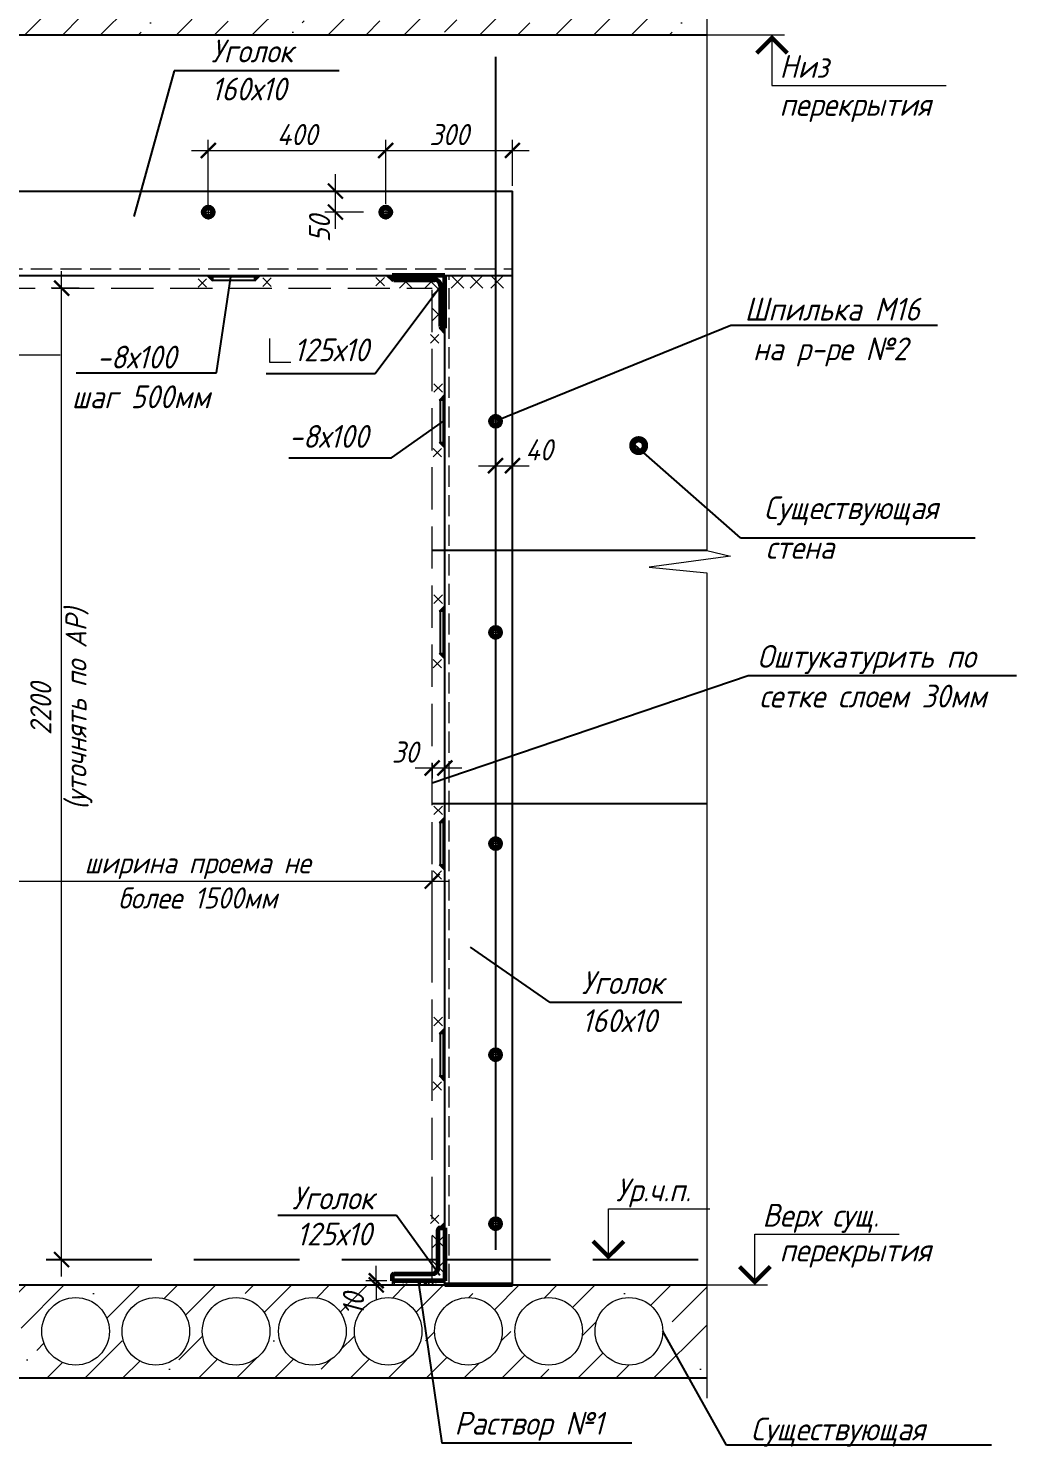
# Model space of a CAD drawing. Header units: millimetres. Extents: x 2058191 to 2089933, y 116142 to 208453.
# Drawn here: x 2072540 to 2074880, y 165682 to 169040 of the extents above; entities that cross this region are included whole.
import ezdxf
from ezdxf.enums import TextEntityAlignment as Align

# ---------------------------------------------------------------- set-up
doc = ezdxf.new("R2010")
doc.units = ezdxf.units.MM
for name, pattern in [('GOST2.303 4', [7, 5, -2, 0]), ('ГОСТ 2.303 4', [7, 5, -2, 0]), ('осеваяX2', [4, 2.5, -0.5, 0.5, -0.5])]:
    doc.linetypes.add(name, pattern=pattern)
doc.layers.get('Defpoints').update_dxf_attribs({"color": 255})
for name, color, linetype, lineweight in [('1Стены', 252, 'Continuous', 25), ('монолит', 176, 'Continuous', 50), ('Оси', 165, 'осеваяX2', 13), ('Размер', 7, 'Continuous', 13), ('сварка', 156, 'Continuous', 9), ('штрих', 8, 'Continuous', 5), ('штриховка кирпич', 42, 'Continuous', 5)]:
    doc.layers.add(name, color=color, linetype=linetype, lineweight=lineweight)
doc.layers.add('CS_UNPLOTTED', color=254, linetype='Continuous', plot=False)
doc.layers.add('металл', color=124, linetype='Continuous')
doc.layers.add('Текст', color=7, linetype='Continuous')
doc.styles.add('GOST 2.304_new', font='isocpeur.ttf', dxfattribs={"width": 0.9, "oblique": 15})
doc.dimstyles.new('SPDS', dxfattribs={"dimscale": 25, "dimtxt": 2.5, "dimasz": 1.77, "dimexe": 1.25, "dimexo": 0.625, "dimtad": 1, "dimdec": 0, "dimrnd": 0.001, "dimtxsty": 'GOST 2.304_new', "dimblk": 'ARCHTICK', "dimcen": 2.5, "dimdle": 2, "dimclrt": 256, "dimazin": 2, "dimtfac": 0.75, "dimtdec": 0, "dimtmove": 1, "dimatfit": 3, "dimfxl": 0, "dimtolj": 1, "dimlwd": 9, "dimlwe": 9, "dimarcsym": 0})
doc.dimstyles.new('SPDS 1_20', dxfattribs={"dimscale": 20, "dimtxt": 2.5, "dimasz": 1.77, "dimexe": 1.25, "dimexo": 0.625, "dimtad": 1, "dimdec": 0, "dimrnd": 0.001, "dimtxsty": 'GOST 2.304_new', "dimblk": 'ARCHTICK', "dimcen": 2.5, "dimdle": 2, "dimclrt": 256, "dimadec": 0, "dimazin": 2, "dimtfac": 0.75, "dimtdec": 0, "dimtmove": 1, "dimatfit": 3, "dimfxl": 0, "dimtolj": 1, "dimlwd": 9, "dimlwe": 9, "dimarcsym": 0})
pattern_1 = [(45, (2011718.77, 166942.45), (-89.80256, 89.80256), []), (45, (2011808.57, 166942.45), (-89.80256, 89.80256), [158.75, -31.75, 0, -31.75])]

# ---------------------------------------------------------------- blocks, each defined once
blk = doc.blocks.new('_ArchTick')
at = {"color": 0, "linetype": 'ByBlock', "const_width": 0.15}
blk.add_lwpolyline([(-0.5, -0.5), (0.5, 0.5)], dxfattribs=at)
blk = doc.blocks.new('*D97')
at = {"color": 0, "lineweight": 9, "ltscale": 20, "transparency": 16777216}
for p, q in [((2073496.4, 167299.8), (2073496.4, 167263.7)), ((2073526.4, 167299.8), (2073526.4, 167263.7)), ((2073456.4, 167288.7), (2073566.4, 167288.7))]:
    blk.add_line(p, q, dxfattribs=at)
at = {"layer": 'Defpoints', "color": 0, "lineweight": 20, "ltscale": 20, "transparency": 16777216}
for p in [(2073496.4, 167312.3), (2073526.4, 167312.3), (2073526.4, 167288.7)]:
    blk.add_point(p, dxfattribs=at)
at = {"color": 0, "lineweight": 9, "ltscale": 20, "transparency": 16777216, "xscale": 35.4, "yscale": 35.4, "zscale": 35.4, "rotation": 180}
blk.add_blockref('_ArchTick', (2073496.4, 167288.7), dxfattribs=at)
at = {"color": 0, "lineweight": 9, "ltscale": 20, "transparency": 16777216, "xscale": 35.4, "yscale": 35.4, "zscale": 35.4}
blk.add_blockref('_ArchTick', (2073526.4, 167288.7), dxfattribs=at)
at = {"ltscale": 20, "transparency": 16777216, "insert": (2073432.1, 167326.2), "char_height": 50, "attachment_point": 5, "style": 'GOST 2.304_new'}
blk.add_mtext('\\A1;30', dxfattribs=at)
blk = doc.blocks.new('свар')
at = {"layer": 'сварка', "color": 0, "linetype": 'Continuous', "ltscale": 10}
for p, q in [((10, 10), (-10, -10)), ((-10, 10), (10, -10))]:
    blk.add_line(p, q, dxfattribs=at)
blk = doc.blocks.new('*D86')
at = {"layer": 'Defpoints', "color": 0, "lineweight": 20, "ltscale": 20, "transparency": 16777216}
for p in [(2073646.4, 168092.6), (2073686.4, 168094.8), (2073686.4, 168004.3)]:
    blk.add_point(p, dxfattribs=at)
at = {"layer": 'Размер', "color": 0, "lineweight": 9, "ltscale": 20, "transparency": 16777216}
for p, q in [((2073646.4, 168080.1), (2073646.4, 167979.3)), ((2073686.4, 168082.3), (2073686.4, 167979.3)), ((2073606.4, 168004.3), (2073726.4, 168004.3))]:
    blk.add_line(p, q, dxfattribs=at)
at = {"layer": 'Размер', "color": 0, "lineweight": 9, "ltscale": 20, "transparency": 16777216, "xscale": 35.4, "yscale": 35.4, "zscale": 35.4, "rotation": 180}
blk.add_blockref('_ArchTick', (2073646.4, 168004.3), dxfattribs=at)
at = {"layer": 'Размер', "color": 0, "lineweight": 9, "ltscale": 20, "transparency": 16777216, "xscale": 35.4, "yscale": 35.4, "zscale": 35.4}
blk.add_blockref('_ArchTick', (2073686.4, 168004.3), dxfattribs=at)
at = {"layer": 'Размер', "ltscale": 20, "transparency": 16777216, "insert": (2073749.3, 168041.8), "char_height": 50, "attachment_point": 5, "style": 'GOST 2.304_new'}
blk.add_mtext('\\A1;40', dxfattribs=at)
blk = doc.blocks.new('м16')
at = {"layer": 'металл', "lineweight": 30, "ltscale": 20}
for p, q in [((-11, 6.4), (0, 12.7)), ((-11, -6.4), (-11, 6.4)), ((0, 12.7), (11, 6.4)), ((11, 6.4), (11, -6.4)), ((0, -12.7), (-11, -6.4)), ((11, -6.4), (0, -12.7))]:
    blk.add_line(p, q, dxfattribs=at)
blk.add_circle((0, 0), 15, dxfattribs=at)
for radius, start, end in [(10.4, 0, 180), (10.4, 180, 0), (6.92, 0, 180), (6.92, 180, 0)]:
    blk.add_arc((0, 0), radius, start, end, dxfattribs=at)
at = {"layer": 'металл', "linetype": 'Continuous', "lineweight": 25, "ltscale": 20}
blk.add_arc((0, 0), 8, 255, 165, dxfattribs=at)
at = {"layer": 'Оси', "ltscale": 20}
for p, q in [((17, 0), (-17.3, 0)), ((0, 17.3), (0, -17.3))]:
    blk.add_line(p, q, dxfattribs=at)
blk = doc.blocks.new('*D100')
at = {"color": 0, "lineweight": 9, "ltscale": 20, "transparency": 16777216}
for p, q in [((2073364, 166074.6), (2073364, 166110)), ((2073388.9, 166074.6), (2073339, 166074.6)), ((2073388.9, 166064.6), (2073339, 166064.6)), ((2073364, 166074.6), (2073364, 166064.6)), ((2073364, 166064.6), (2073364, 166029.2))]:
    blk.add_line(p, q, dxfattribs=at)
at = {"layer": 'Defpoints', "color": 0, "lineweight": 20, "ltscale": 20, "transparency": 16777216}
for p in [(2073364, 166064.6), (2073401.4, 166074.6), (2073401.4, 166064.6)]:
    blk.add_point(p, dxfattribs=at)
at = {"color": 0, "lineweight": 9, "ltscale": 20, "transparency": 16777216, "xscale": 35.4, "yscale": 35.4, "zscale": 35.4}
for p, rotation in [((2073364, 166074.6), 270), ((2073364, 166064.6), 90)]:
    blk.add_blockref('_ArchTick', p, dxfattribs=dict(at, rotation=rotation))
at = {"ltscale": 20, "transparency": 16777216, "insert": (2073310.1, 166018.9), "char_height": 50, "attachment_point": 5, "rotation": 90, "style": 'GOST 2.304_new'}
blk.add_mtext('\\A1;10', dxfattribs=at)
blk = doc.blocks.new('*D104')
at = {"color": 0, "lineweight": 9, "ltscale": 20, "transparency": 16777216}
for p, q in [((2072966.4, 168617.1), (2072966.4, 168775.7)), ((2073386.3, 168624), (2073386.3, 168775.7)), ((2072926.4, 168750.7), (2073426.3, 168750.7))]:
    blk.add_line(p, q, dxfattribs=at)
at = {"layer": 'Defpoints', "color": 0, "lineweight": 20, "ltscale": 20, "transparency": 16777216}
for p in [(2073386.3, 168750.7), (2072966.4, 168604.6), (2073386.3, 168611.5)]:
    blk.add_point(p, dxfattribs=at)
at = {"color": 0, "lineweight": 9, "ltscale": 20, "transparency": 16777216, "xscale": 35.4, "yscale": 35.4, "zscale": 35.4, "rotation": 180}
blk.add_blockref('_ArchTick', (2072966.4, 168750.7), dxfattribs=at)
at = {"color": 0, "lineweight": 9, "ltscale": 20, "transparency": 16777216, "xscale": 35.4, "yscale": 35.4, "zscale": 35.4}
blk.add_blockref('_ArchTick', (2073386.3, 168750.7), dxfattribs=at)
at = {"ltscale": 20, "transparency": 16777216, "insert": (2073176.4, 168788.2), "char_height": 50, "attachment_point": 5, "style": 'GOST 2.304_new'}
blk.add_mtext('\\A1;400', dxfattribs=at)
blk = doc.blocks.new('*D105')
at = {"color": 0, "lineweight": 9, "ltscale": 20, "transparency": 16777216}
for p, q in [((2073386.3, 168624), (2073386.3, 168775.7)), ((2073686.4, 168667.1), (2073686.4, 168775.7)), ((2073346.3, 168750.7), (2073726.4, 168750.7))]:
    blk.add_line(p, q, dxfattribs=at)
at = {"layer": 'Defpoints', "color": 0, "lineweight": 20, "ltscale": 20, "transparency": 16777216}
for p in [(2073686.4, 168750.7), (2073686.4, 168654.6), (2073386.3, 168611.5)]:
    blk.add_point(p, dxfattribs=at)
at = {"color": 0, "lineweight": 9, "ltscale": 20, "transparency": 16777216, "xscale": 35.4, "yscale": 35.4, "zscale": 35.4, "rotation": 180}
blk.add_blockref('_ArchTick', (2073386.3, 168750.7), dxfattribs=at)
at = {"color": 0, "lineweight": 9, "ltscale": 20, "transparency": 16777216, "xscale": 35.4, "yscale": 35.4, "zscale": 35.4}
blk.add_blockref('_ArchTick', (2073686.4, 168750.7), dxfattribs=at)
at = {"ltscale": 20, "transparency": 16777216, "insert": (2073536.4, 168788.2), "char_height": 50, "attachment_point": 5, "style": 'GOST 2.304_new'}
blk.add_mtext('\\A1;300', dxfattribs=at)
blk = doc.blocks.new('*D106')
at = {"color": 0, "lineweight": 9, "ltscale": 20, "transparency": 16777216}
for p, q in [((2071896.4, 166821.9), (2071896.4, 167045.5)), ((2073496.4, 166821.9), (2073496.4, 167045.5)), ((2071856.4, 167020.5), (2073536.4, 167020.5))]:
    blk.add_line(p, q, dxfattribs=at)
at = {"layer": 'Defpoints', "color": 0, "lineweight": 20, "ltscale": 20, "transparency": 16777216}
for p in [(2073496.4, 167020.5), (2071896.4, 166809.4), (2073496.4, 166809.4)]:
    blk.add_point(p, dxfattribs=at)
at = {"color": 0, "lineweight": 9, "ltscale": 20, "transparency": 16777216, "xscale": 35.4, "yscale": 35.4, "zscale": 35.4, "rotation": 180}
blk.add_blockref('_ArchTick', (2071896.4, 167020.5), dxfattribs=at)
at = {"color": 0, "lineweight": 9, "ltscale": 20, "transparency": 16777216, "xscale": 35.4, "yscale": 35.4, "zscale": 35.4}
blk.add_blockref('_ArchTick', (2073496.4, 167020.5), dxfattribs=at)
at = {"ltscale": 20, "transparency": 16777216, "insert": (2072941, 167022.5), "char_height": 50, "width": 621.408, "attachment_point": 5, "style": 'GOST 2.304_new'}
blk.add_mtext('\\A1;ширина проема не более 1500мм', dxfattribs=at)
blk = doc.blocks.new('*D107')
at = {"layer": 'Defpoints', "color": 0, "lineweight": 20, "ltscale": 20, "transparency": 16777216}
for p in [(2072619.1, 168424.6), (2072673, 168424.6), (2072673, 166124.6)]:
    blk.add_point(p, dxfattribs=at)
at = {"layer": 'Размер', "color": 0, "lineweight": 9, "ltscale": 20, "transparency": 16777216}
for p, q in [((2072619.1, 166084.6), (2072619.1, 168464.6)), ((2072660.5, 168424.6), (2072594.1, 168424.6)), ((2072660.5, 166124.6), (2072594.1, 166124.6))]:
    blk.add_line(p, q, dxfattribs=at)
at = {"layer": 'Размер', "color": 0, "lineweight": 9, "ltscale": 20, "transparency": 16777216, "xscale": 35.4, "yscale": 35.4, "zscale": 35.4}
for p, rotation in [((2072619.1, 168424.6), 90), ((2072619.1, 166124.6), 270)]:
    blk.add_blockref('_ArchTick', p, dxfattribs=dict(at, rotation=rotation))
at = {"layer": 'Размер', "ltscale": 20, "transparency": 16777216, "insert": (2072618.3, 167428.2), "char_height": 50, "width": 670.583, "attachment_point": 5, "rotation": 90, "style": 'GOST 2.304_new'}
blk.add_mtext('\\A1;2200 \\P(уточнять по АР)', dxfattribs=at)
blk = doc.blocks.new('*D168')
at = {"layer": 'Defpoints', "color": 0, "lineweight": 20, "ltscale": 100, "transparency": 16777216}
for p in [(2073267.3, 168654.6), (2073346.3, 168654.6), (2073346.3, 168604.9)]:
    blk.add_point(p, dxfattribs=at)
at = {"layer": 'Размер', "color": 0, "lineweight": 9, "ltscale": 100, "transparency": 16777216}
for p, q in [((2073267.3, 168564.9), (2073267.3, 168694.6)), ((2073333.8, 168654.6), (2073242.3, 168654.6)), ((2073333.8, 168604.9), (2073242.3, 168604.9))]:
    blk.add_line(p, q, dxfattribs=at)
at = {"layer": 'Размер', "color": 0, "lineweight": 9, "ltscale": 100, "transparency": 16777216, "xscale": 35.4, "yscale": 35.4, "zscale": 35.4}
for p, rotation in [((2073267.3, 168654.6), 90), ((2073267.3, 168604.9), 270)]:
    blk.add_blockref('_ArchTick', p, dxfattribs=dict(at, rotation=rotation))
at = {"layer": 'Размер', "ltscale": 100, "transparency": 16777216, "insert": (2073229.8, 168564.9), "char_height": 50, "attachment_point": 5, "rotation": 90, "style": 'GOST 2.304_new'}
blk.add_mtext('\\A1;50', dxfattribs=at)

msp = doc.modelspace()

# ---------------------------------------------------------------- hatches: boundary and pattern name
at = {"layer": 'Размер', "ltscale": 20}
h = msp.add_hatch(dxfattribs=at)
h.set_pattern_fill('AR-SAND', color=256, scale=0.3)
h.set_pattern_definition([(37.5, (1297048.408, 518826.845), (-0.48000939, 14.68239712), [0, -11.5824, 0, -12.954, 0, -12.3825]), (7.5, (1297048.408, 518826.845), (13.4856985, 21.504753), [0, -6.2484, 0, -10.4394, 0, -4.0005]), (327.5, (1297039.035, 518826.845), (23.7297711, 0.04311554), [0, -3.81, 0, -13.716, 0, -17.907]), (317.5, (1297039.035, 518826.845), (22.90669357, 6.6878797), [0, -1.905, 0, -8.9916, 0, -10.287])])
h.paths.add_polyline_path([(2073401.4, 166074.6), (2073496.4, 166074.6), (2073496.4, 166064.6), (2073401.4, 166064.6)])
h.paths.add_polyline_path([(2073496.4, 166074.6), (2073526.4, 166074.6), (2073526.4, 166064.6), (2073496.4, 166064.6)])
at = {"layer": 'сварка', "linetype": 'Continuous', "ltscale": 5}
for points in [[(2072976.3, 168454.6), (2072962.7, 168454.6), (2072976.3, 168440.9)], [(2073076.5, 168454.6), (2073090.2, 168454.6), (2073076.5, 168440.9)], [(2073401.4, 168454.6), (2073401.4, 168440.9), (2073387.8, 168454.6)], [(2073526.4, 168329.6), (2073512.8, 168329.6), (2073526.4, 168315.9)], [(2073526.4, 168159.7), (2073526.4, 168173.3), (2073512.8, 168159.7)], [(2073526.4, 168059.5), (2073526.4, 168045.9), (2073512.8, 168059.5)], [(2073526.4, 167659.7), (2073526.4, 167673.3), (2073512.8, 167659.7)], [(2073526.4, 167559.5), (2073526.4, 167545.9), (2073512.8, 167559.5)], [(2073526.4, 167159.7), (2073526.4, 167173.3), (2073512.8, 167159.7)], [(2073526.4, 167059.5), (2073526.4, 167045.9), (2073512.8, 167059.5)], [(2073526.4, 166659.7), (2073526.4, 166673.3), (2073512.8, 166659.7)], [(2073526.4, 166559.5), (2073526.4, 166545.9), (2073512.8, 166559.5)], [(2073526.4, 166199.6), (2073526.4, 166213.2), (2073512.8, 166199.6)]]:
    msp.add_hatch(color=0, dxfattribs=at).paths.add_polyline_path(points, flags=0)
at = {"layer": 'штрих', "lineweight": 13, "ltscale": 100}
h = msp.add_hatch(dxfattribs=at)
h.set_pattern_fill('ANSI35', color=256, scale=20)
h.set_pattern_definition(pattern_1)
h.paths.add_polyline_path([(2074146.5, 169244.6), (2071246.4, 169244.6), (2071246.4, 169213, -0.824671), (2071246.4, 169055.9), (2071246.4, 169024.6), (2074146.5, 169024.6)])
h.paths.add_polyline_path([(2072922.2, 169134.9, -1), (2072762.2, 169134.9, -1)], flags=16)
h.paths.add_polyline_path([(2072702.7, 169134.9, -1), (2072542.7, 169134.9, -1)], flags=16)
h.paths.add_polyline_path([(2072523.3, 169134.9, -1), (2072363.3, 169134.9, -1)], flags=16)
h.paths.add_polyline_path([(2073112.2, 169134.9, -1), (2072952.2, 169134.9, -1)], flags=16)
h.paths.add_polyline_path([(2072342.7, 169134.9, -1), (2072182.7, 169134.9, -1)], flags=16)
h.paths.add_polyline_path([(2073292.8, 169134.9, -1), (2073132.8, 169134.9, -1)], flags=16)
h.paths.add_polyline_path([(2073472.2, 169134.9, -1), (2073312.2, 169134.9, -1)], flags=16)
h.paths.add_polyline_path([(2072152.7, 169134.9, -1), (2071992.7, 169134.9, -1)], flags=16)
h.paths.add_polyline_path([(2073662.2, 169134.9, -1), (2073502.2, 169134.9, -1)], flags=16)
h.paths.add_polyline_path([(2071962.7, 169135.4, -1), (2071802.7, 169135.4, -1)], flags=16)
h.paths.add_polyline_path([(2073852.2, 169134.9, -1), (2073692.2, 169134.9, -1)], flags=16)
h.paths.add_polyline_path([(2071691.1, 169135.4, -1), (2071531.1, 169135.4, -1)], flags=16)
h.paths.add_polyline_path([(2074042.2, 169134.9, -1), (2073882.2, 169134.9, -1)], flags=16)
h.paths.add_polyline_path([(2071501.1, 169134.9, -1), (2071341.1, 169134.9, -1)], flags=16)
h = msp.add_hatch(dxfattribs=at)
h.set_pattern_fill('ANSI35', color=256, scale=20)
h.set_pattern_definition(pattern_1)
h.paths.add_polyline_path([(2074146.5, 166064.6), (2071246.4, 166064.6), (2071246.4, 166033, -0.824671), (2071246.4, 165875.9), (2071246.4, 165844.6), (2074104.1, 165844.6), (2074042.2, 165954.9, -1), (2073882.2, 165954.9, -1), (2074042.2, 165954.9), (2074104.1, 165844.6), (2074146.5, 165844.6)])
h.paths.add_polyline_path([(2072922.2, 165954.9, -1), (2072762.2, 165954.9, -1)], flags=16)
h.paths.add_polyline_path([(2073112.2, 165954.9, -1), (2072952.2, 165954.9, -1)], flags=16)
h.paths.add_polyline_path([(2072732.2, 165954.9, -1), (2072572.2, 165954.9, -1)], flags=16)
h.paths.add_polyline_path([(2073292.8, 165954.9, -1), (2073132.8, 165954.9, -1)], flags=16)
h.paths.add_polyline_path([(2073472.2, 165954.9, -1), (2073312.2, 165954.9, -1)], flags=16)
h.paths.add_polyline_path([(2072523.3, 165954.9, -1), (2072363.3, 165954.9, -1)], flags=16)
h.paths.add_polyline_path([(2072342.7, 165954.9, -1), (2072182.7, 165954.9, -1)], flags=16)
h.paths.add_polyline_path([(2073662.2, 165954.9, -1), (2073502.2, 165954.9, -1)], flags=16)
h.paths.add_polyline_path([(2072152.7, 165954.9, -1), (2071992.7, 165954.9, -1)], flags=16)
h.paths.add_polyline_path([(2073852.2, 165954.9, -1), (2073692.2, 165954.9, -1)], flags=16)
h.paths.add_polyline_path([(2071962.7, 165955.4, -1), (2071802.7, 165955.4, -1)], flags=16)
h.paths.add_polyline_path([(2071691.1, 165955.4, -1), (2071531.1, 165955.4, -1)], flags=16)
h.paths.add_polyline_path([(2071501.1, 165954.9, -1), (2071341.1, 165954.9, -1)], flags=16)

# ---------------------------------------------------------------- linework, layer by layer
at = {"ltscale": 100}
for p, q in [((2072885.7, 168939.1), (2072789.8, 168594.6)), ((2072985.5, 168223.9), (2073019.6, 168451.6)), ((2073361.6, 168222.8), (2073526.4, 168442.7)), ((2074203.2, 168336.6), (2073652.8, 168112.2)), ((2074692.9, 168336.6), (2074203.2, 168336.6)), ((2072653.3, 168223.9), (2072985.5, 168223.9)), ((2073103.5, 168222.8), (2073361.6, 168222.8)), ((2073399.8, 168023), (2073523.4, 168109.6)), ((2074226.7, 167833.5), (2073977.8, 168051.8)), ((2073157.2, 168023), (2073399.8, 168023)), ((2074226.7, 167833.5), (2074782, 167833.5)), ((2074244.8, 167507.1), (2073496.4, 167252.6)), ((2074880.2, 167507.1), (2074244.8, 167507.1)), ((2073131.3, 166229.9), (2073412.1, 166229.9)), ((2073412.1, 166229.9), (2073514.8, 166087.5)), ((2074193.3, 165685.5), (2074042.2, 165954.9)), ((2074820.8, 165685.5), (2074193.3, 165685.5))]:
    msp.add_line(p, q, dxfattribs=at)
at = {"ltscale": 20}
msp.add_line((2073776, 166733.4), (2073587, 166864.7), dxfattribs=at)
at = {"color": 0, "ltscale": 20}
for points in [[(2073276.1, 168939.1), (2072885.7, 168939.1)], [(2074087.3, 166733.4), (2073776, 166733.4)]]:
    msp.add_lwpolyline(points, dxfattribs=at)
at = {"layer": '1Стены', "color": 0, "linetype": 'ГОСТ 2.303 4', "lineweight": 13, "ltscale": 10}
for p, q in [((2071706.4, 168470.6), (2073686.4, 168470.6)), ((2073536.4, 166064.6), (2073536.4, 168454.6))]:
    msp.add_line(p, q, dxfattribs=at)
at = {"layer": '1Стены', "color": 0, "linetype": 'ГОСТ 2.303 4', "lineweight": 13, "ltscale": 20}
for p in [(2071896.4, 168424.6), (2073496.4, 166080.6)]:
    msp.add_line(p, (2073496.4, 168424.6), dxfattribs=at)
at = {"layer": '1Стены', "color": 0, "linetype": 'GOST2.303 4', "ltscale": 50}
for p, q in [((2071882.4, 166124.6), (2073510.4, 166124.6)), ((2073526.4, 166124.6), (2074146.5, 166124.6))]:
    msp.add_line(p, q, dxfattribs=at)
at = {"layer": '1Стены', "color": 0, "linetype": 'ГОСТ 2.303 4', "lineweight": 13, "ltscale": 50}
msp.add_line((2071866.4, 166064.6), (2073526.4, 166064.6), dxfattribs=at)
at = {"layer": 'CS_UNPLOTTED', "ltscale": 20}
msp.add_line((2073646.4, 168972.7), (2073646.4, 166147.9), dxfattribs=at)
at = {"layer": 'CS_UNPLOTTED', "ltscale": 100}
for p, q in [((2073496.4, 167804.6), (2074146.5, 167804.6)), ((2073496.4, 167204.6), (2074146.5, 167204.6))]:
    msp.add_line(p, q, dxfattribs=at)
at = {"layer": 'металл', "color": 0, "ltscale": 20}
for p, q in [((2071706.4, 168654.6), (2073686.4, 168654.6)), ((2073686.4, 166064.6), (2073686.4, 168654.6)), ((2071706.4, 168454.6), (2073686.4, 168454.6)), ((2073526.4, 166064.6), (2073526.4, 168454.6))]:
    msp.add_line(p, q, dxfattribs=at)
at = {"layer": 'металл', "color": 0, "linetype": 'Continuous', "lineweight": 60, "ltscale": 20}
for p, q in [((2073401.4, 168454.6), (2073401.4, 168449.2)), ((2073526.4, 168454.6), (2073401.4, 168454.6)), ((2073406, 168444.6), (2073502.4, 168444.6)), ((2073526.4, 168329.6), (2073526.4, 168454.6)), ((2073516.4, 168430.6), (2073516.4, 168334.2)), ((2073521, 168329.6), (2073526.4, 168329.6)), ((2073510.4, 166104.6), (2073510.4, 166195)), ((2073515, 166199.6), (2073526.4, 166199.6)), ((2073526.4, 166199.6), (2073526.4, 166074.6)), ((2073401.4, 166086), (2073401.4, 166074.6)), ((2073406, 166090.6), (2073496.4, 166090.6)), ((2073686.4, 166064.6), (2073526.4, 166064.6))]:
    msp.add_line(p, q, dxfattribs=at)
at = {"layer": 'металл', "color": 0, "linetype": 'Continuous', "lineweight": 60, "ltscale": 20, "extrusion": (0, 0, -1)}
msp.add_line((2073526.4, 166074.6), (2073401.4, 166074.6), dxfattribs=at)
at = {"layer": 'металл', "color": 0, "ltscale": 20}
for points in [[(2072976.4, 168451.6), (2072976.4, 168443.6), (2073076.4, 168443.6), (2073076.4, 168451.6)], [(2073523.4, 168159.6), (2073515.4, 168159.6), (2073515.4, 168059.6), (2073523.4, 168059.6)], [(2073523.4, 167659.6), (2073515.4, 167659.6), (2073515.4, 167559.6), (2073523.4, 167559.6)], [(2073523.4, 167159.6), (2073515.4, 167159.6), (2073515.4, 167059.6), (2073523.4, 167059.6)], [(2073523.4, 166659.6), (2073515.4, 166659.6), (2073515.4, 166559.6), (2073523.4, 166559.6)]]:
    msp.add_lwpolyline(points, close=True, dxfattribs=at)
at = {"layer": 'металл', "color": 0, "linetype": 'Continuous', "lineweight": 60, "ltscale": 20}
for centre, radius, start, end in [((2073406, 168449.2), 4.6, 180, 270), ((2073502.4, 168430.6), 14, 0, 90), ((2073521, 168334.2), 4.6, 180, 270), ((2073515, 166195), 4.6, 90, 180), ((2073406, 166086), 4.6, 90, 180), ((2073496.4, 166104.6), 14, 270, 0)]:
    msp.add_arc(centre, radius, start, end, dxfattribs=at)
at = {"layer": 'монолит', "color": 0, "lineweight": 25, "ltscale": 100}
for p, q in [((2071246.4, 169024.6), (2074146.5, 169024.6)), ((2071246.4, 166064.6), (2074146.5, 166064.6)), ((2071246.4, 166064.6), (2074146.5, 166064.6)), ((2071246.4, 165844.6), (2074146.5, 165844.6))]:
    msp.add_line(p, q, dxfattribs=at)
at = {"layer": 'Размер', "linetype": 'Continuous', "ltscale": 20}
for p, q in [((2074005.9, 169024.6), (2074330.9, 169024.6)), ((2074300.9, 169024.6), (2074300.9, 168904.6)), ((2074300.9, 168904.6), (2074713.7, 168904.6)), ((2072414.2, 168267.1), (2072615.5, 168267.1)), ((2073913.6, 166124.6), (2073913.6, 166244.6)), ((2073913.6, 166244.6), (2074153.9, 166244.6)), ((2074260.5, 166064.6), (2074260.5, 166184.6)), ((2074260.5, 166184.6), (2074602.1, 166184.6)), ((2074146.5, 166064.6), (2074290.5, 166064.6))]:
    msp.add_line(p, q, dxfattribs=at)
at = {"layer": 'Размер', "color": 0, "linetype": 'Continuous', "ltscale": 20, "const_width": 10}
for points in [[(2074337.4, 168981.1), (2074300.9, 169017.5), (2074264.4, 168981.1)], [(2073877.2, 166168.1), (2073913.6, 166131.7), (2073950.1, 166168.1)], [(2074224.1, 166108.1), (2074260.5, 166071.7), (2074297, 166108.1)]]:
    msp.add_lwpolyline(points, dxfattribs=at)
at = {"layer": 'Размер', "color": 0, "ltscale": 20}
msp.add_lwpolyline([(2073110.9, 168305.3), (2073110.9, 168249.4), (2073161.7, 168249.4)], dxfattribs=at)
msp.add_lwpolyline([(2073526.4, 166074.6), (2073401.4, 166074.6), (2073401.4, 166064.6), (2073526.4, 166064.6)], close=True, dxfattribs=at)
at = {"layer": 'сварка', "color": 0, "linetype": 'Continuous', "ltscale": 5}
for p, q in [((2072976.3, 168454.6), (2072962.7, 168454.6)), ((2072962.7, 168454.6), (2072976.3, 168440.9)), ((2072976.3, 168440.9), (2072976.3, 168454.6)), ((2073076.5, 168454.6), (2073090.2, 168454.6)), ((2073090.2, 168454.6), (2073076.5, 168440.9)), ((2073076.5, 168440.9), (2073076.5, 168454.6)), ((2073401.4, 168440.9), (2073387.8, 168454.6)), ((2073387.8, 168454.6), (2073401.4, 168454.6)), ((2073401.4, 168454.6), (2073401.4, 168440.9)), ((2073526.4, 168329.6), (2073512.8, 168329.6)), ((2073512.8, 168329.6), (2073526.4, 168315.9)), ((2073526.4, 168315.9), (2073526.4, 168329.6)), ((2073526.4, 168173.3), (2073512.8, 168159.7)), ((2073526.4, 168159.7), (2073526.4, 168173.3)), ((2073512.8, 168159.7), (2073526.4, 168159.7)), ((2073526.4, 168045.9), (2073512.8, 168059.5)), ((2073512.8, 168059.5), (2073526.4, 168059.5)), ((2073526.4, 168059.5), (2073526.4, 168045.9)), ((2073526.4, 167673.3), (2073512.8, 167659.7)), ((2073526.4, 167659.7), (2073526.4, 167673.3)), ((2073512.8, 167659.7), (2073526.4, 167659.7)), ((2073526.4, 167545.9), (2073512.8, 167559.5)), ((2073512.8, 167559.5), (2073526.4, 167559.5)), ((2073526.4, 167559.5), (2073526.4, 167545.9)), ((2073526.4, 167173.3), (2073512.8, 167159.7)), ((2073512.8, 167159.7), (2073526.4, 167159.7)), ((2073526.4, 167159.7), (2073526.4, 167173.3)), ((2073526.4, 167045.9), (2073512.8, 167059.5)), ((2073512.8, 167059.5), (2073526.4, 167059.5)), ((2073526.4, 167059.5), (2073526.4, 167045.9)), ((2073526.4, 166673.3), (2073512.8, 166659.7)), ((2073512.8, 166659.7), (2073526.4, 166659.7)), ((2073526.4, 166659.7), (2073526.4, 166673.3)), ((2073526.4, 166545.9), (2073512.8, 166559.5)), ((2073512.8, 166559.5), (2073526.4, 166559.5)), ((2073526.4, 166559.5), (2073526.4, 166545.9)), ((2073526.4, 166213.2), (2073512.8, 166199.6)), ((2073512.8, 166199.6), (2073526.4, 166199.6)), ((2073526.4, 166199.6), (2073526.4, 166213.2))]:
    msp.add_line(p, q, dxfattribs=at)
at = {"layer": 'сварка', "color": 0, "linetype": 'Continuous', "ltscale": 15}
for p, q in [((2073401.4, 168454.6), (2073526.4, 168454.6)), ((2073418.9, 168454.6), (2073448.9, 168424.6)), ((2073448.9, 168454.6), (2073418.9, 168424.6)), ((2073478.9, 168454.6), (2073508.9, 168424.6)), ((2073508.9, 168454.6), (2073478.9, 168424.6)), ((2073526.4, 168407.1), (2073496.4, 168437.1)), ((2073526.4, 168437.1), (2073496.4, 168407.1)), ((2073526.4, 168329.6), (2073526.4, 168454.6)), ((2073571.2, 168454.6), (2073541.2, 168424.6)), ((2073541.2, 168454.6), (2073571.2, 168424.6)), ((2073616.7, 168454.6), (2073586.7, 168424.6)), ((2073586.7, 168454.6), (2073616.7, 168424.6)), ((2073665.5, 168454.6), (2073635.5, 168424.6)), ((2073635.5, 168454.6), (2073665.5, 168424.6)), ((2073526.4, 168347.1), (2073496.4, 168377.1)), ((2073526.4, 168377.1), (2073496.4, 168347.1)), ((2073526.4, 166199.6), (2073526.4, 166074.6)), ((2073526.4, 166182.1), (2073496.4, 166152.1)), ((2073526.4, 166152.1), (2073496.4, 166182.1)), ((2073526.4, 166122.1), (2073496.4, 166092.1)), ((2073526.4, 166092.1), (2073496.4, 166122.1))]:
    msp.add_line(p, q, dxfattribs=at)
at = {"layer": 'Текст', "ltscale": 20}
for p in [(2073463.9, 166069.6), (2073969, 165690.1)]:
    msp.add_line(p, (2073519.2, 165690.1), dxfattribs=at)
at = {"layer": 'Текст', "ltscale": 20, "const_width": 30}
msp.add_lwpolyline([(2073992.8, 168051.8, 1), (2073977.8, 168051.8, 1)], format="xyb", close=True, dxfattribs=at)
at = {"layer": 'штрих', "ltscale": 100}
for centre in [(2072652.2, 165954.9), (2072842.2, 165954.9), (2073032.2, 165954.9), (2073212.8, 165954.9), (2073392.2, 165954.9), (2073582.2, 165954.9), (2073772.2, 165954.9), (2073962.2, 165954.9)]:
    msp.add_circle(centre, 80, dxfattribs=at)
at = {"layer": 'штриховка кирпич', "color": 0, "linetype": 'Continuous', "ltscale": 15}
msp.add_lwpolyline([(2074146.5, 169342.8), (2074146.5, 167803.4), (2074202.7, 167790.2), (2074010.2, 167764), (2074146.5, 167750.9), (2074146.5, 165796.5)], dxfattribs=at)

# ---------------------------------------------------------------- block references
at = {"layer": 'Размер', "xscale": -1}
for p in [(2072966.4, 168604.6), (2073386.4, 168604.6)]:
    msp.add_blockref('м16', p, dxfattribs=at)
at = {"layer": 'Размер', "color": 0, "xscale": -1}
for p in [(2072952.3, 168436.8), (2073105.2, 168438.8), (2073373.4, 168439.9), (2073502.1, 168304.6)]:
    msp.add_blockref('свар', p, dxfattribs=at)
at = {"layer": 'Размер', "color": 0, "rotation": 270.0000000023722}
for p in [(2073510.7, 168188.3), (2073508.7, 168035.4), (2073510.7, 167688.3), (2073508.7, 167535.4), (2073510.7, 167188.3), (2073508.7, 167035.4), (2073510.7, 166688.3), (2073508.7, 166535.4), (2073502.3, 166219.8)]:
    msp.add_blockref('свар', p, dxfattribs=at)
at = {"layer": 'Размер', "rotation": 270.0000000001111}
for p in [(2073646.4, 168109.6), (2073646.4, 167609.6), (2073646.4, 167109.6), (2073646.4, 166609.6), (2073646.4, 166209.6)]:
    msp.add_blockref('м16', p, dxfattribs=at)

# ---------------------------------------------------------------- texts
at = {"color": 0, "ltscale": 20, "char_height": 54, "width": 274.711, "attachment_point": 1, "style": 'GOST 2.304_new'}
for s, insert in [('\\pi30.49087;Уголок \\P\\pi30.342;160х10', (2072942.9, 169013.1)), ('Уголок 160х10', (2073850.4, 166807.4))]:
    msp.add_mtext(s, dxfattribs=dict(at, insert=insert))
at = {"layer": 'Текст', "ltscale": 20, "style": 'GOST 2.304_new', "oblique": 15, "width": 0.9}
for s, p in [('Низ', (2074318.9, 168922.6)), ('Шпилька М16', (2074236.2, 168347.9)), ('125х10', (2073168.6, 168251.5)), ('на р-ре №2', (2074256, 168253.9)), ('-8х100', (2072702.5, 168234.4)), ('шаг 500мм', (2072643.3, 168140.4)), ('-8х100', (2073157.2, 168046.6)), ('Существующая', (2074281.8, 167877.8)), ('стена', (2074286.3, 167783.8)), ('Оштукатурить по', (2074266.1, 167525.8)), ('сетке слоем 30мм', (2074270.9, 167431.8)), ('Уголок', (2073164.7, 166243.6)), ('Ур.ч.п.', (2073931.6, 166262.6)), ('Верх сущ.', (2074278.5, 166202.6)), ('125х10', (2073175.4, 166158.1)), ('Раствор №1', (2073549.2, 165710.1)), ('Существующая', (2074250.8, 165696.5))]:
    msp.add_text(s, height=54, dxfattribs=at).set_placement(p)
for p in [(2074318.9, 168886.6), (2074318.9, 166174.2)]:
    msp.add_text('перекрытия', height=54, dxfattribs=at).set_placement(p, align=Align.TOP_LEFT)

# ---------------------------------------------------------------- dimensions: what is measured, and where the dimension line sits
at = {"ltscale": 20}
dim = msp.add_linear_dim(base=(2073386.3, 168750.7), p1=(2072966.4, 168604.6), p2=(2073386.3, 168611.5), text='400', dimstyle='SPDS', override={"dimscale": 20, "dimtxsty": 'GOST 2.304_new', "dimfxl": 1.25, "dimtfill": 0, "dimarcsym": 1}, dxfattribs=at)
dim.commit()
dim.dimension.update_dxf_attribs({"geometry": '*D104', "text_midpoint": (2073176.4, 168788.2)})
dim = msp.add_linear_dim(base=(2073686.4, 168750.7), p1=(2073386.3, 168611.5), p2=(2073686.4, 168654.6), dimstyle='SPDS', override={"dimscale": 20, "dimtxsty": 'GOST 2.304_new', "dimfxl": 1.25, "dimtfill": 0, "dimarcsym": 1}, dxfattribs=at)
dim.commit()
dim.dimension.update_dxf_attribs({"geometry": '*D105', "text_midpoint": (2073536.4, 168788.2)})
for base, p1, p2, angle, override, picture, middle, dimtype in [((2073526.4, 167288.7), (2073496.4, 167312.3), (2073526.4, 167312.3), 0, {"dimscale": 20, "dimfxl": 1.25, "dimtfill": 0, "dimarcsym": 1}, '*D97', (2073432.1, 167288.7), 129), ((2073364, 166064.6), (2073401.4, 166074.6), (2073401.4, 166064.6), 90, {"dimscale": 20, "dimtxsty": 'GOST 2.304_new', "dimfxl": 1.25, "dimtfill": 0, "dimarcsym": 1}, '*D100', (2073347.6, 166018.9), 128)]:
    dim = msp.add_linear_dim(base=base, p1=p1, p2=p2, angle=angle, dimstyle='SPDS', override=override, dxfattribs=at)
    dim.commit()
    dim.dimension.update_dxf_attribs({"geometry": picture, "text_midpoint": middle, "dimtype": dimtype})
dim = msp.add_linear_dim(base=(2073496.4, 167020.5), p1=(2071896.4, 166809.4), p2=(2073496.4, 166809.4), text='ширина проема не более 1500мм', dimstyle='SPDS', override={"dimscale": 20, "dimfxl": 1.25, "dimtfill": 0, "dimarcsym": 1}, dxfattribs=at)
dim.commit()
dim.dimension.update_dxf_attribs({"geometry": '*D106', "text_midpoint": (2072941, 166943.3), "dimtype": 128})
at = {"layer": 'Размер', "ltscale": 100}
dim = msp.add_linear_dim(base=(2073267.3, 168654.6), p1=(2073346.3, 168604.9), p2=(2073346.3, 168654.6), angle=90, dimstyle='SPDS 1_20', dxfattribs=at)
dim.commit()
dim.dimension.update_dxf_attribs({"geometry": '*D168', "text_midpoint": (2073267.3, 168564.9), "dimtype": 128})
at = {"layer": 'Размер', "ltscale": 20}
dim = msp.add_linear_dim(base=(2072619.1, 168424.6), p1=(2072673, 166124.6), p2=(2072673, 168424.6), angle=90, text='2200 \\P(уточнять по АР)', dimstyle='SPDS 1_20', dxfattribs=at)
dim.commit()
dim.dimension.update_dxf_attribs({"geometry": '*D107', "text_midpoint": (2072707.4, 167428.2), "dimtype": 128})
dim = msp.add_linear_dim(base=(2073686.4, 168004.3), p1=(2073646.4, 168092.6), p2=(2073686.4, 168094.8), dimstyle='SPDS', override={"dimscale": 20, "dimtxsty": 'GOST 2.304_new', "dimfxl": 1.25, "dimtfill": 0, "dimarcsym": 1}, dxfattribs=at)
dim.commit()
dim.dimension.update_dxf_attribs({"geometry": '*D86', "text_midpoint": (2073749.3, 168004.3), "dimtype": 128})

doc.saveas('drawing.dxf')
